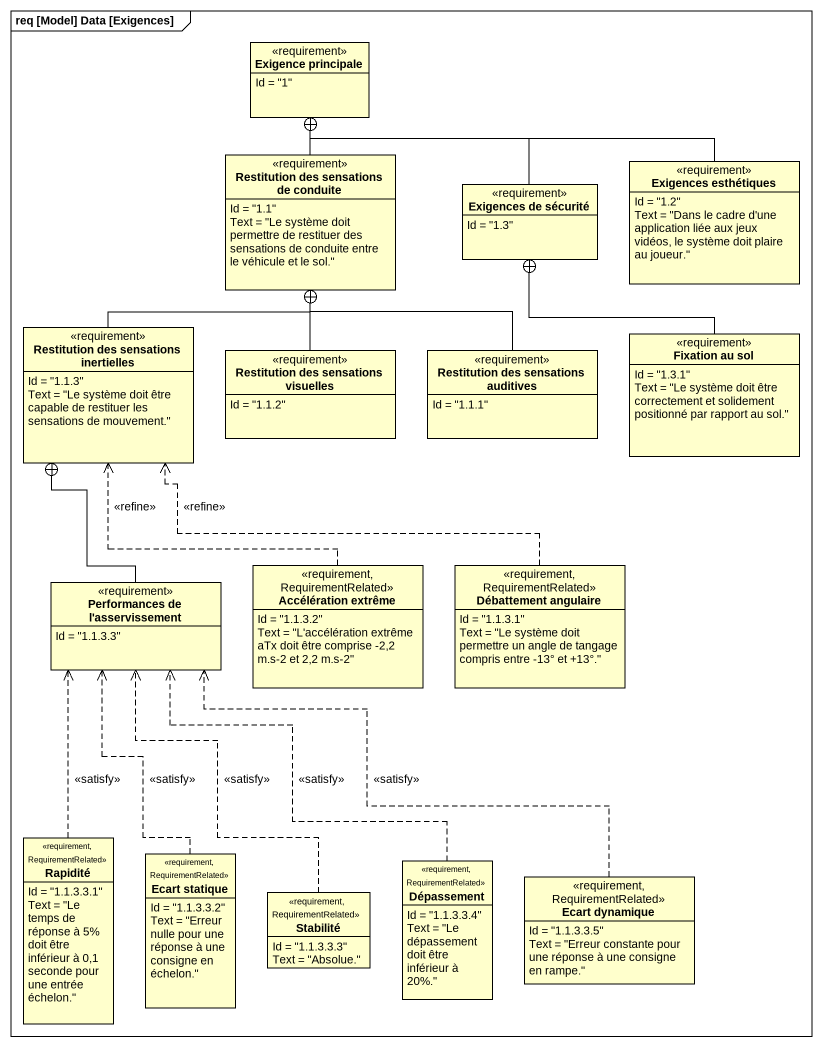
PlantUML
@startuml
mainframe req [Model] Data [Exigences]
hide circle
hide empty members
class "Exigence principale" as Exigence_principale <<requirement>> {
  Id = "1"
}
class "Restitution des sensations de conduite" as Restitution_des_sensations <<requirement>> {
  Id = "1.1"
  Text = "Le système doit permettre de restituer des sensations de conduite entre le véhicule et le sol."
}
class "Exigences de sécurité" as Exigences_de_sécurité <<requirement>> {
  Id = "1.3"
}
class "Exigences esthétiques" as Exigences_esthétiques <<requirement>> {
  Id = "1.2"
  Text = "Dans le cadre d'une application liée aux jeux vidéos, le système doit plaire au joueur."
}
class "Restitution des sensations inertielles" as Restitution_des_sensations_2 <<requirement>> {
  Id = "1.1.3"
  Text = "Le système doit être capable de restituer les sensations de mouvement."
}
class "Fixation au sol" as Fixation_au_sol <<requirement>> {
  Id = "1.3.1"
  Text = "Le système doit être correctement et solidement positionné par rapport au sol."
}
class "Restitution des sensations visuelles" as Restitution_des_sensations_3 <<requirement>> {
  Id = "1.1.2"
}
class "Restitution des sensations auditives" as Restitution_des_sensations_4 <<requirement>> {
  Id = "1.1.1"
}
class "Accélération extrême" as Accélération_extrême <<requirement, RequirementRelated>> {
  Id = "1.1.3.2"
  Text = "L'accélération extrême aTx doit être comprise -2,2 m.s-2 et 2,2 m.s-2"
}
class "Débattement angulaire" as Débattement_angulaire <<requirement, RequirementRelated>> {
  Id = "1.1.3.1"
  Text = "Le système doit permettre un angle de tangage compris entre -13° et +13°."
}
class "Performances de l'asservissement" as Performances_de_l <<requirement>> {
  Id = "1.1.3.3"
}
class Rapidité <<requirement, RequirementRelated>> {
  Id = "1.1.3.3.1"
  Text = "Le temps de réponse à 5% doit être inférieur à 0,1 seconde pour une entrée échelon."
}
class "Ecart statique" as Ecart_statique <<requirement, RequirementRelated>> {
  Id = "1.1.3.3.2"
  Text = "Erreur nulle pour une réponse à une consigne en échelon."
}
class Dépassement <<requirement, RequirementRelated>> {
  Id = "1.1.3.3.4"
  Text = "Le dépassement doit être inférieur à 20%."
}
class Stabilité <<requirement, RequirementRelated>> {
  Id = "1.1.3.3.3"
  Text = "Absolue."
}
class "Ecart dynamique" as Ecart_dynamique <<requirement, RequirementRelated>> {
  Id = "1.1.3.3.5"
  Text = "Erreur constante pour une réponse à une consigne en rampe."
}
Restitution_des_sensations -up-+ Exigence_principale
Exigences_de_sécurité -up-+ Exigence_principale
Exigences_esthétiques -left-+ Exigence_principale
Restitution_des_sensations_2 -up-+ Restitution_des_sensations
Fixation_au_sol -up-+ Exigences_de_sécurité
Restitution_des_sensations_3 -up-+ Restitution_des_sensations
Restitution_des_sensations_4 -up-+ Restitution_des_sensations
Accélération_extrême .up.> Restitution_des_sensations_2 : <<refine>>
Débattement_angulaire .left.> Restitution_des_sensations_2 : <<refine>>
Performances_de_l -up-+ Restitution_des_sensations_2
Rapidité .up.> Performances_de_l : <<satisfy>>
Ecart_statique .up.> Performances_de_l : <<satisfy>>
Dépassement .up.> Performances_de_l : <<satisfy>>
Stabilité .up.> Performances_de_l : <<satisfy>>
Ecart_dynamique .up.> Performances_de_l : <<satisfy>>
@enduml
